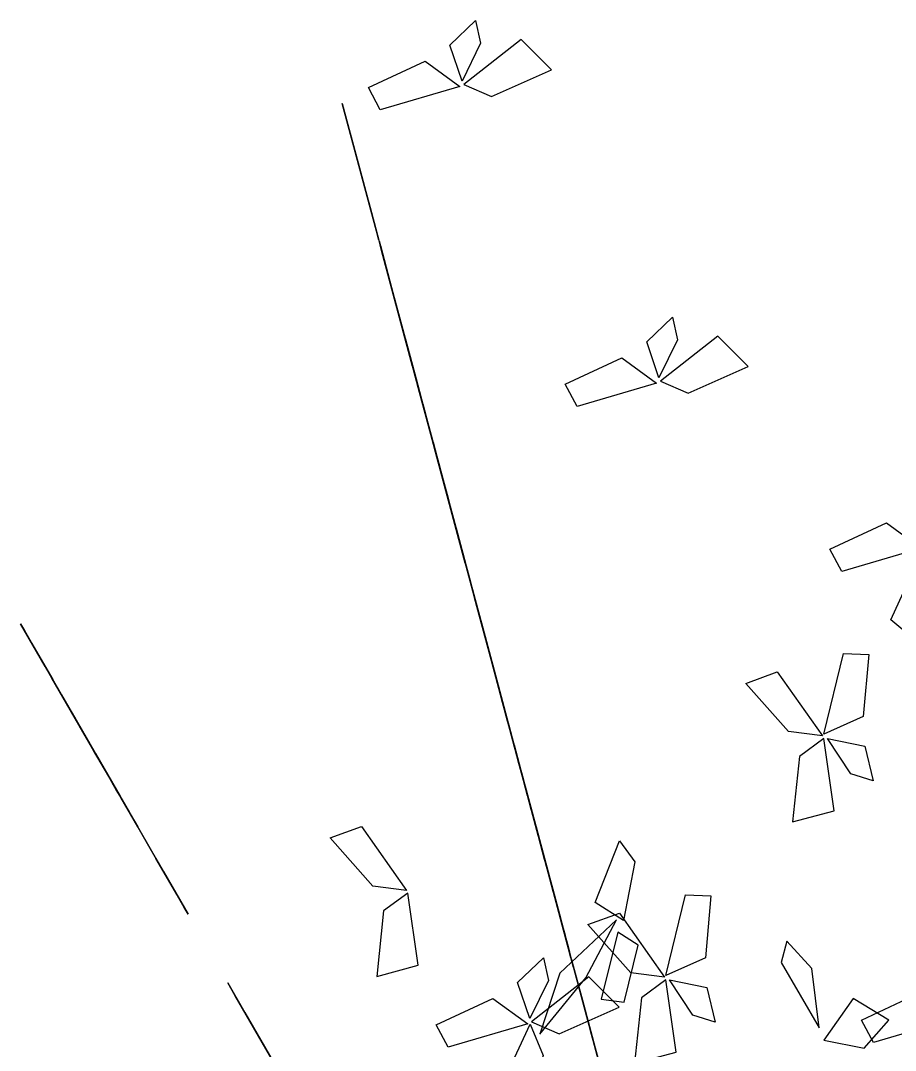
# Model space of a CAD drawing. Extents: x 169.79 to 176.47, y 71.61 to 78.33.
# Drawn here: x 171.769 to 173.175, y 76.678 to 78.331 of the extents above; entities that cross this region are included whole.
import ezdxf

# ---------------------------------------------------------------- set-up
doc = ezdxf.new("R2010")
doc.units = 0
doc.header["$MEASUREMENT"] = 0
doc.layers.add('3D_TREE_03_LEAVES', color=3, linetype='CONTINUOUS')

msp = doc.modelspace()

# ---------------------------------------------------------------- linework, layer by layer
at = {"layer": '3D_TREE_03_LEAVES'}
for points in [[(172.4784, 78.2339, 6.1409), (172.4588, 78.2919, 6.1917), (172.5002, 78.3314, 6.1676), (172.5083, 78.2949, 6.1401)], [(172.622, 78.2523, 5.996), (172.5733, 78.3011, 6.0735), (172.4811, 78.2289, 6.1353), (172.5256, 78.2094, 6.0775)], [(172.4749, 78.2254, 6.1402), (172.3471, 78.188, 6.2582), (172.3281, 78.2238, 6.2972), (172.419, 78.2664, 6.2214)], [(172.3394, 77.999, 6.3562), (172.2935, 78.1705, 6.246), (172.286, 78.1985, 6.2507), (172.3079, 78.1167, 6.3539)], [(172.34, 77.9968, 6.3562), (172.3448, 77.9788, 6.1614), (172.3409, 77.9934, 6.1741), (172.3286, 78.0394, 6.2634)], [(172.3971, 77.7839, 6.427), (172.3472, 77.9699, 6.3203), (172.3451, 77.9777, 6.3365), (172.3632, 77.9105, 6.4386)], [(172.3992, 77.7759, 5.0656), (172.3816, 77.8415, 4.9828), (172.347, 77.9707, 4.9574), (172.3696, 77.8866, 5.0614)], [(172.3991, 77.7763, 5.7517), (172.3493, 77.9623, 5.645), (172.3472, 77.9701, 5.6612), (172.3652, 77.9029, 5.7633)], [(172.4055, 77.7525, 5.2937), (172.3704, 77.8834, 5.1488), (172.3711, 77.8807, 5.2259), (172.3855, 77.827, 5.288)], [(172.4261, 77.6756, 7.6115), (172.3802, 77.8471, 7.5013), (172.3727, 77.8751, 7.5059), (172.3946, 77.7933, 7.6091)], [(172.7946, 77.7577, 5.5558), (172.7751, 77.8157, 5.6067), (172.8165, 77.8552, 5.5825), (172.8246, 77.8187, 5.555)], [(172.4009, 77.7697, 5.0614), (172.4075, 77.7451, 4.934), (172.3943, 77.7943, 4.8449), (172.3849, 77.8292, 4.9446)], [(172.398, 77.7805, 6.4247), (172.4052, 77.7536, 6.2449), (172.4004, 77.7715, 6.2484), (172.3866, 77.8231, 6.3411)], [(172.3983, 77.7794, 6.4316), (172.3875, 77.8197, 6.5464), (172.4061, 77.7503, 6.652), (172.4112, 77.7312, 6.5232)], [(172.4, 77.7729, 5.7494), (172.4072, 77.746, 5.5696), (172.4024, 77.7639, 5.5731), (172.3886, 77.8155, 5.6659)], [(172.4426, 77.6142, 4.6472), (172.425, 77.6798, 4.5644), (172.3904, 77.809, 4.539), (172.4129, 77.7249, 4.643)], [(172.9383, 77.7761, 5.4109), (172.8896, 77.8249, 5.4884), (172.7974, 77.7527, 5.5502), (172.8419, 77.7332, 5.4925)], [(172.7911, 77.7492, 5.5552), (172.6634, 77.7118, 5.6732), (172.6443, 77.7476, 5.7121), (172.7352, 77.7902, 5.6364)], [(172.4525, 77.577, 5.4725), (172.4191, 77.7016, 5.4696), (172.3994, 77.7752, 5.3614), (172.4362, 77.6379, 5.3915)], [(172.4036, 77.7595, 5.0635), (172.4322, 77.6528, 5.0338), (172.4152, 77.7164, 5.0019), (172.4113, 77.7308, 5.0253)], [(172.4072, 77.7461, 5.2918), (172.416, 77.7134, 5.1996), (172.414, 77.7207, 5.1958), (172.4048, 77.7552, 5.2391)], [(172.4588, 77.5536, 7.346), (172.4412, 77.6192, 7.2632), (172.4066, 77.7484, 7.2377), (172.4291, 77.6643, 7.3417)], [(172.4124, 77.7267, 6.4003), (172.431, 77.6573, 6.5082), (172.4349, 77.6427, 6.3875), (172.422, 77.6909, 6.2855)], [(172.4488, 77.5908, 6.8209), (172.4137, 77.7217, 6.676), (172.4145, 77.719, 6.7531), (172.4288, 77.6654, 6.8152)], [(172.4144, 77.7191, 5.725), (172.4331, 77.6496, 5.8329), (172.437, 77.6351, 5.7123), (172.424, 77.6833, 5.6102)], [(172.4267, 77.6734, 7.6115), (172.4315, 77.6555, 7.4166), (172.4276, 77.67, 7.4294), (172.4153, 77.716, 7.5187)], [(172.4442, 77.608, 4.643), (172.4508, 77.5834, 4.5156), (172.4376, 77.6327, 4.4264), (172.4283, 77.6675, 4.5262)], [(172.4837, 77.4605, 7.6822), (172.4339, 77.6465, 7.5755), (172.4318, 77.6543, 7.5917), (172.4498, 77.5871, 7.6938)], [(172.4537, 77.5725, 5.464), (172.4601, 77.5489, 5.3501), (172.4464, 77.5998, 5.257), (172.4374, 77.6334, 5.3407)], [(172.4559, 77.5645, 4.4265), (172.4622, 77.5409, 4.3126), (172.4486, 77.5918, 4.2194), (172.4395, 77.6254, 4.3032)], [(172.4958, 77.4153, 6.9997), (172.4625, 77.5399, 6.9968), (172.4427, 77.6135, 6.8886), (172.4795, 77.4763, 6.9187)], [(172.4547, 77.5689, 5.479), (172.452, 77.5789, 5.5731), (172.4476, 77.5952, 5.5722), (172.4433, 77.6116, 5.5092)], [(172.4605, 77.5474, 7.3417), (172.467, 77.5228, 7.2143), (172.4539, 77.572, 7.1252), (172.4445, 77.6069, 7.225)], [(172.447, 77.5978, 4.6451), (172.4755, 77.4911, 4.6154), (172.4585, 77.5547, 4.5835), (172.4546, 77.5691, 4.6069)], [(172.4505, 77.5844, 6.819), (172.4593, 77.5517, 6.7268), (172.4573, 77.559, 6.723), (172.4481, 77.5935, 6.7663)], [(172.4652, 77.5298, 5.3181), (172.452, 77.5789, 5.2165), (172.4669, 77.5234, 5.2532), (172.4652, 77.5298, 5.2711)], [(172.4673, 77.5218, 4.2806), (172.4542, 77.5709, 4.179), (172.469, 77.5154, 4.2157), (172.4673, 77.5218, 4.2336)], [(172.4552, 77.567, 5.4668), (172.4642, 77.5334, 5.4179), (172.4771, 77.4852, 5.4169), (172.4771, 77.4852, 5.4311)], [(172.4573, 77.559, 4.4293), (172.4663, 77.5254, 4.3804), (172.4793, 77.4772, 4.3794), (172.4793, 77.4772, 4.3935)], [(172.4632, 77.5372, 7.3438), (172.4918, 77.4305, 7.3141), (172.4747, 77.4941, 7.2823), (172.4709, 77.5084, 7.3056)], [(172.4666, 77.5243, 5.32), (172.4898, 77.4379, 5.2956), (172.4978, 77.4079, 5.2005), (172.4776, 77.4834, 5.225)], [(172.4688, 77.5163, 4.2825), (172.4919, 77.43, 4.258), (172.5, 77.4, 4.163), (172.4797, 77.4754, 4.1874)], [(173.2163, 77.4842, 4.9619), (173.0885, 77.4468, 5.0799), (173.0694, 77.4826, 5.1189), (173.1604, 77.5251, 5.0431)], [(172.4846, 77.4571, 7.6799), (172.4918, 77.4302, 7.5001), (172.487, 77.4482, 7.5036), (172.4732, 77.4997, 7.5964)], [(172.4849, 77.456, 7.6868), (172.4741, 77.4963, 7.8017), (172.4928, 77.4269, 7.9072), (172.4979, 77.4078, 7.7785)], [(173.2201, 77.4837, 4.9576), (173.2413, 77.4332, 4.9088), (173.2084, 77.335, 4.8936), (173.1673, 77.3695, 4.9555)], [(172.4971, 77.4108, 6.9912), (172.5034, 77.3872, 6.8773), (172.4897, 77.4381, 6.7842), (172.4807, 77.4717, 6.8679)], [(172.498, 77.4072, 7.0062), (172.4954, 77.4172, 7.1003), (172.491, 77.4335, 7.0994), (172.4866, 77.4499, 7.0364)], [(172.5301, 77.2876, 3.7246), (172.495, 77.4185, 3.5797), (172.4957, 77.4158, 3.6569), (172.5101, 77.3622, 3.719)], [(172.5085, 77.3681, 6.8453), (172.4954, 77.4172, 6.7437), (172.5102, 77.3617, 6.7804), (172.5085, 77.3681, 6.7983)], [(172.4985, 77.4053, 6.994), (172.5075, 77.3717, 6.9451), (172.5204, 77.3235, 6.9441), (172.5204, 77.3235, 6.9583)], [(172.5509, 77.21, 3.4757), (172.5333, 77.2756, 3.3929), (172.4987, 77.4048, 3.3674), (172.5212, 77.3207, 3.4714)], [(172.4991, 77.4033, 7.6555), (172.5177, 77.3339, 7.7634), (172.5216, 77.3193, 7.6428), (172.5087, 77.3675, 7.5407)], [(171.8086, 77.2944, 6.3579), (171.7692, 77.3628, 6.4064), (171.7752, 77.3523, 6.4671), (171.7904, 77.326, 6.4489)], [(172.5617, 77.1695, 8.9359), (172.5441, 77.2352, 8.8531), (172.5095, 77.3644, 8.8277), (172.532, 77.2803, 8.9317)], [(172.51, 77.3626, 6.8472), (172.5331, 77.2762, 6.8228), (172.5411, 77.2462, 6.7277), (172.5209, 77.3217, 6.7522)], [(171.7995, 77.3102, 6.1575), (171.7874, 77.3312, 6.2911), (171.8117, 77.2892, 6.3457), (171.8208, 77.2734, 6.3093)], [(172.5517, 77.2068, 8.2435), (172.5166, 77.3377, 8.0986), (172.5174, 77.335, 8.1757), (172.5317, 77.2813, 8.2378)], [(173.0598, 77.1859, 5.1385), (173.0913, 77.3153, 5.2565), (173.1318, 77.3139, 5.2955), (173.1232, 77.2139, 5.2197)], [(171.8803, 77.1702, 4.9434), (171.8196, 77.2754, 4.8645), (171.8075, 77.2964, 4.9434), (171.8348, 77.2491, 4.9617)], [(172.5771, 77.1122, 3.9034), (172.5437, 77.2367, 3.9006), (172.524, 77.3103, 3.7924), (172.5608, 77.1731, 3.8225)], [(172.5318, 77.2813, 3.7228), (172.5405, 77.2485, 3.6305), (172.5386, 77.2558, 3.6268), (172.5293, 77.2903, 3.6701)], [(173.0575, 77.1829, 5.1342), (173.0032, 77.1898, 5.0854), (172.9346, 77.2673, 5.0702), (172.985, 77.2857, 5.1321)], [(171.8177, 77.2787, 6.3518), (171.8784, 77.1735, 6.2729), (171.8906, 77.1525, 6.3518), (171.8633, 77.1998, 6.37)], [(172.5525, 77.2038, 3.4714), (172.5591, 77.1792, 3.3441), (172.5459, 77.2284, 3.2549), (172.5366, 77.2633, 3.3547)], [(171.8754, 77.1788, 4.9738), (171.8359, 77.2471, 5.0224), (171.842, 77.2366, 5.0831), (171.8572, 77.2103, 5.0649)], [(171.8663, 77.1945, 4.7735), (171.8542, 77.2156, 4.907), (171.8784, 77.1735, 4.9617), (171.8876, 77.1577, 4.9252)], [(172.5987, 77.0313, 8.4223), (172.5654, 77.1559, 8.4194), (172.5456, 77.2295, 8.3112), (172.5824, 77.0922, 8.3413)], [(172.5634, 77.1634, 8.9317), (172.5699, 77.1388, 8.8043), (172.5568, 77.188, 8.7152), (172.5474, 77.2228, 8.8149)], [(172.5534, 77.2004, 8.2416), (172.5622, 77.1677, 8.1494), (172.5602, 77.175, 8.1456), (172.551, 77.2095, 8.1889)], [(172.5553, 77.1935, 3.4735), (172.5838, 77.0869, 3.4438), (172.5668, 77.1505, 3.412), (172.563, 77.1648, 3.4353)], [(171.8985, 77.1387, 4.7492), (171.9107, 77.1177, 4.8827), (171.8864, 77.1597, 4.9374), (171.8773, 77.1755, 4.901)], [(172.5783, 77.1076, 3.895), (172.5846, 77.084, 3.7811), (172.571, 77.1349, 3.6879), (172.562, 77.1685, 3.7717)], [(173.0095, 77.0451, 4.9943), (173.0762, 77.0629, 5.0718), (173.0597, 77.1788, 5.1336), (173.0206, 77.15, 5.0758)], [(173.0654, 77.1787, 5.1392), (173.1254, 77.1666, 5.19), (173.1389, 77.111, 5.1659), (173.1033, 77.1222, 5.1384)], [(171.8845, 77.163, 4.9677), (171.9452, 77.0578, 4.8888), (171.9574, 77.0368, 4.9677), (171.9301, 77.0841, 4.9859)], [(171.8894, 77.1545, 4.9495), (171.9289, 77.0861, 4.9981), (171.9228, 77.0966, 5.0588), (171.9076, 77.1229, 5.0406)], [(172.5661, 77.1531, 8.9338), (172.5947, 77.0465, 8.9041), (172.5776, 77.1101, 8.8722), (172.5738, 77.1244, 8.8956)], [(172.5793, 77.104, 3.91), (172.5766, 77.114, 4.0041), (172.5722, 77.1303, 4.0032), (172.5678, 77.1467, 3.9401)], [(171.9896, 76.9809, 4.5185), (171.9289, 77.0861, 4.4396), (171.9168, 77.1071, 4.5185), (171.9441, 77.0598, 4.5367)], [(172.5897, 77.0649, 3.7491), (172.5766, 77.114, 3.6475), (172.5914, 77.0585, 3.6842), (172.5897, 77.0649, 3.7021)], [(172.5798, 77.1022, 3.8978), (172.5888, 77.0685, 3.8488), (172.6017, 77.0203, 3.8479), (172.6017, 77.0203, 3.862)], [(172.5998, 77.0274, 7.5314), (172.6061, 77.0037, 7.4176), (172.5925, 77.0547, 7.3244), (172.5835, 77.0883, 7.4082)], [(172.6, 77.0268, 8.4138), (172.6063, 77.0031, 8.2999), (172.5926, 77.054, 8.2068), (172.5836, 77.0877, 8.2905)], [(172.6009, 77.0231, 8.4288), (172.5983, 77.0331, 8.5229), (172.5939, 77.0495, 8.522), (172.5895, 77.0659, 8.459)], [(172.5912, 77.0594, 3.751), (172.6143, 76.9731, 3.7265), (172.6224, 76.9431, 3.6315), (172.6022, 77.0185, 3.6559)], [(172.3894, 76.9348, 4.3103), (172.3351, 76.9416, 4.2615), (172.2665, 77.0192, 4.2463), (172.3169, 77.0375, 4.3082)], [(172.6481, 76.8469, 9.0759), (172.6022, 77.0184, 8.9657), (172.5947, 77.0464, 8.9703), (172.6166, 76.9646, 9.0736)], [(172.6136, 76.9758, 3.3238), (172.62, 76.9521, 3.2099), (172.6063, 77.003, 3.1168), (172.5973, 77.0367, 3.2005)], [(172.6112, 76.9847, 7.3856), (172.5981, 77.0337, 7.2839), (172.6129, 76.9783, 7.3206), (172.6112, 76.9847, 7.3385)], [(172.6114, 76.984, 8.2679), (172.5983, 77.0331, 8.1663), (172.6131, 76.9777, 8.203), (172.6114, 76.984, 8.2209)], [(172.6013, 77.0219, 7.5342), (172.6103, 76.9883, 7.4853), (172.6232, 76.9401, 7.4844), (172.6232, 76.9401, 7.4985)], [(172.6014, 77.0213, 8.4166), (172.6104, 76.9877, 8.3677), (172.6233, 76.9395, 8.3667), (172.6233, 76.9395, 8.3808)], [(172.7313, 77.0147, 6.656), (172.7561, 76.9806, 6.7305), (172.7377, 76.8868, 6.7956), (172.6922, 76.9152, 6.6933)], [(172.0078, 76.9494, 4.3243), (172.02, 76.9284, 4.4578), (171.9957, 76.9704, 4.5124), (171.9866, 76.9862, 4.476)], [(172.6251, 76.933, 3.1779), (172.6119, 76.9821, 3.0763), (172.6268, 76.9267, 3.113), (172.6251, 76.933, 3.1309)], [(172.6127, 76.9792, 7.3875), (172.6358, 76.8928, 7.363), (172.6439, 76.8628, 7.2679), (172.6237, 76.9383, 7.2924)], [(172.6129, 76.9786, 8.2698), (172.636, 76.8922, 8.2453), (172.644, 76.8622, 8.1503), (172.6238, 76.9377, 8.1748)], [(172.6151, 76.9703, 3.3266), (172.6241, 76.9367, 3.2777), (172.637, 76.8885, 3.2768), (172.637, 76.8885, 3.2909)], [(171.9987, 76.9652, 4.5246), (172.0382, 76.8968, 4.5731), (172.0321, 76.9073, 4.6339), (172.0169, 76.9336, 4.6156)], [(172.3414, 76.7969, 4.1704), (172.408, 76.8147, 4.2478), (172.3916, 76.9306, 4.3097), (172.3525, 76.9019, 4.2519)], [(172.6265, 76.9276, 3.1798), (172.6497, 76.8412, 3.1554), (172.6577, 76.8112, 3.0603), (172.6375, 76.8867, 3.0848)], [(172.806, 76.7985, 4.6282), (172.8375, 76.9278, 4.7462), (172.878, 76.9264, 4.7851), (172.8694, 76.8264, 4.7094)], [(172.7266, 76.8875, 6.777), (172.6356, 76.8018, 6.7165), (172.6034, 76.7042, 6.7631), (172.6771, 76.7945, 6.791)], [(172.6487, 76.8447, 9.0759), (172.6535, 76.8268, 8.881), (172.6496, 76.8413, 8.8938), (172.6373, 76.8873, 8.9831)], [(172.8037, 76.7954, 4.6239), (172.7494, 76.8023, 4.5751), (172.6808, 76.8799, 4.5598), (172.7312, 76.8982, 4.6217)], [(172.7286, 76.8677, 6.8003), (172.7018, 76.7604, 6.8654), (172.7391, 76.7557, 6.9306), (172.7617, 76.847, 6.8748)], [(173.052, 76.7144, 8.0102), (173.0403, 76.8093, 7.945), (173.0002, 76.8535, 7.9729), (172.991, 76.8189, 8.0195)], [(172.5873, 76.729, 5.2488), (172.5678, 76.787, 5.2997), (172.6092, 76.8265, 5.2755), (172.6173, 76.79, 5.2481)], [(172.7058, 76.6318, 9.1466), (172.6559, 76.8178, 9.0399), (172.6538, 76.8256, 9.0562), (172.6719, 76.7584, 9.1582)], [(172.1748, 76.6602, 6.4064), (172.1141, 76.7654, 6.3275), (172.1019, 76.7864, 6.4064), (172.1293, 76.7391, 6.4246)], [(172.731, 76.7474, 5.104), (172.6823, 76.7962, 5.1814), (172.5901, 76.724, 5.2433), (172.6346, 76.7046, 5.1855)], [(172.7557, 76.6576, 4.484), (172.8224, 76.6754, 4.5614), (172.8059, 76.7913, 4.6232), (172.7668, 76.7626, 4.5655)], [(172.8116, 76.7912, 4.6288), (172.8716, 76.7792, 4.6797), (172.8851, 76.7235, 4.6555), (172.8495, 76.7348, 4.628)], [(173.2672, 76.7281, 4.5178), (173.1395, 76.6907, 4.6358), (173.1204, 76.7265, 4.6747), (173.2113, 76.7691, 4.599)], [(172.5839, 76.7206, 5.2482), (172.4561, 76.6831, 5.3662), (172.437, 76.719, 5.4051), (172.528, 76.7615, 5.3294)], [(173.0597, 76.6947, 8.0148), (173.1247, 76.6816, 7.9171), (173.1644, 76.7265, 7.8101), (173.1071, 76.7615, 7.8752)], [(172.5877, 76.7201, 5.2439), (172.6089, 76.6696, 5.1951), (172.576, 76.5714, 5.1798), (172.5349, 76.6059, 5.2417)], [(172.7013, 76.6487, 3.2271), (172.7076, 76.6251, 3.1132), (172.694, 76.676, 3.0201), (172.6849, 76.7096, 3.1038)]]:
    msp.add_3dface(points, dxfattribs=at)

doc.saveas('drawing.dxf')
